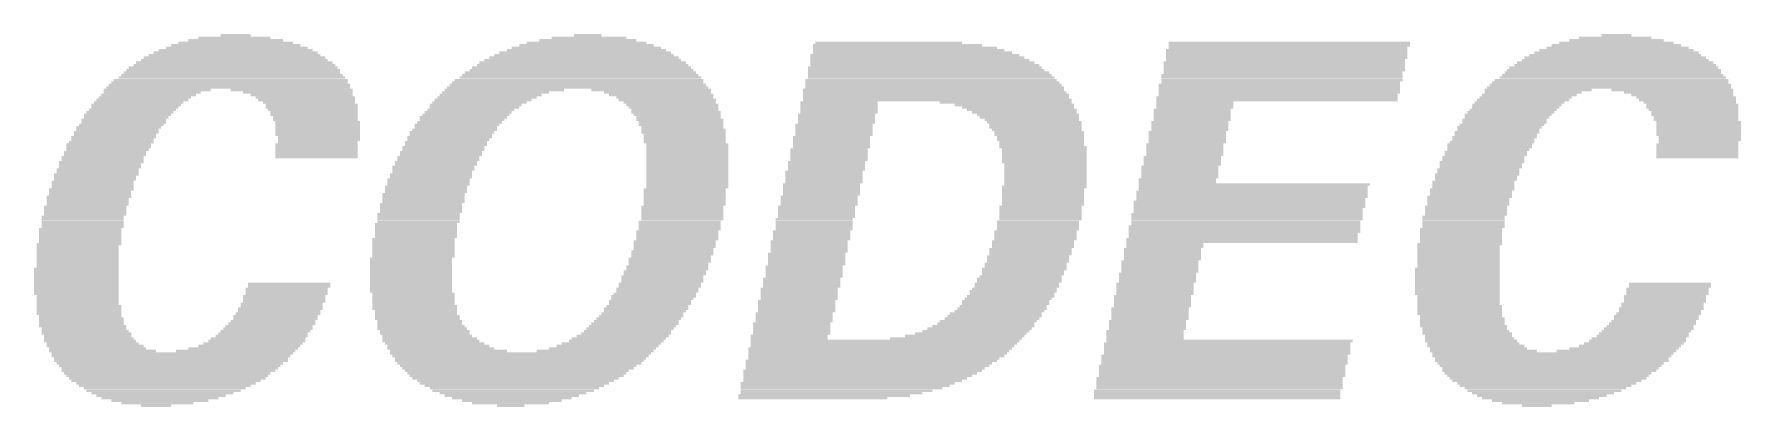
# Model space of a CAD drawing. Extents: x 3 to 114, y 9 to 132.
# Drawn here: x 75.06 to 85.52, y 129.92 to 132.2 of the extents above; entities that cross this region are included whole.
import ezdxf

# ---------------------------------------------------------------- set-up
doc = ezdxf.new("R2010")
doc.units = 0
doc.layers.add('254', color=53, linetype='CONTINUOUS')

# ---------------------------------------------------------------- blocks, each defined once
blk = doc.blocks.new('RECT')
blk.add_solid([(-0.5, -0.5), (0.5, -0.5), (-0.5, 0.5), (0.5, 0.5)])

msp = doc.modelspace()

# ---------------------------------------------------------------- block references
at = {"layer": '254', "yscale": 0.0152}
for p, xscale in [((76.2991, 132.1511), 0.701), ((76.2991, 132.1664), 0.5791), ((76.2914, 132.1816), 0.442), ((76.2991, 132.1968), 0.1829), ((78.4479, 132.1511), 0.7315), ((78.4555, 132.1664), 0.5944), ((78.4631, 132.1816), 0.4572), ((78.4555, 132.1968), 0.1676), ((80.2996, 132.1511), 0.8992), ((82.7532, 132.1511), 1.4783), ((84.7573, 132.1511), 0.701), ((84.7573, 132.1664), 0.5791), ((84.7496, 132.1816), 0.442), ((84.7573, 132.1968), 0.1829), ((76.2914, 132.0444), 1.143), ((76.2914, 132.0597), 1.1125), ((76.2914, 132.0749), 1.0516), ((76.2991, 132.0902), 1.0058), ((76.2991, 132.1054), 0.9449), ((76.3067, 132.1206), 0.8687), ((76.2991, 132.1359), 0.7925), ((78.425, 132.0444), 1.204), ((78.4327, 132.0597), 1.1582), ((78.4327, 132.0749), 1.0973), ((78.4403, 132.0902), 1.0516), ((78.4479, 132.1054), 0.9754), ((78.4479, 132.1206), 0.9144), ((78.4479, 132.1359), 0.823), ((80.4596, 132.0749), 1.2802), ((80.4748, 132.0597), 1.3106), ((80.4901, 132.0444), 1.3411), ((80.3529, 132.1359), 1.0363), ((80.3986, 132.1206), 1.1278), ((80.4215, 132.1054), 1.1735), ((80.4443, 132.0902), 1.2192), ((82.7303, 132.0444), 1.463), ((82.738, 132.1054), 1.4783), ((82.738, 132.0902), 1.4783), ((82.738, 132.0749), 1.4783), ((82.738, 132.0597), 1.4783), ((82.7532, 132.1359), 1.4783), ((82.7456, 132.1206), 1.463), ((84.7496, 132.0444), 1.143), ((84.7496, 132.0597), 1.1125), ((84.7496, 132.0749), 1.0516), ((84.7573, 132.0902), 1.0058), ((84.7573, 132.1054), 0.9449), ((84.7649, 132.1206), 0.8687), ((84.7573, 132.1359), 0.7925), ((76.2762, 131.9378), 1.3868), ((76.2762, 131.953), 1.3564), ((76.2762, 131.9682), 1.3259), ((76.2838, 131.9835), 1.3106), ((76.2838, 131.9987), 1.2802), ((76.2914, 132.014), 1.2344), ((76.2914, 132.0292), 1.204), ((78.4098, 131.9378), 1.4783), ((78.4098, 131.953), 1.4478), ((78.4098, 131.9682), 1.4173), ((78.4174, 131.9835), 1.3716), ((78.4174, 131.9987), 1.3411), ((78.425, 132.014), 1.2954), ((78.425, 132.0292), 1.2649), ((80.5205, 131.9987), 1.4326), ((80.551, 131.953), 1.4935), ((80.5586, 131.9378), 1.5088), ((80.5282, 131.9835), 1.4478), ((80.5434, 131.9682), 1.4783), ((80.5053, 132.0292), 1.3716), ((80.5205, 132.014), 1.4021), ((82.7075, 131.953), 1.4783), ((82.7075, 131.9378), 1.4783), ((82.7227, 132.0292), 1.4783), ((82.7227, 132.014), 1.4783), ((82.7227, 131.9987), 1.4783), ((82.7227, 131.9835), 1.4783), ((82.7151, 131.9682), 1.463), ((84.7344, 131.9378), 1.3868), ((84.7344, 131.953), 1.3564), ((84.7344, 131.9682), 1.3259), ((84.742, 131.9835), 1.3106), ((84.742, 131.9987), 1.2802), ((84.7496, 132.014), 1.2344), ((84.7496, 132.0292), 1.204), ((75.7657, 131.8311), 0.5791), ((75.819, 131.8616), 0.6553), ((75.7885, 131.8463), 0.5944), ((76.2533, 131.8768), 1.4935), ((76.261, 131.892), 1.4783), ((76.261, 131.9073), 1.4478), ((76.2686, 131.9225), 1.4326), ((76.642, 131.8616), 0.7468), ((76.6801, 131.8463), 0.6706), ((76.7029, 131.8311), 0.6248), ((77.8612, 131.8311), 0.6248), ((77.8916, 131.8463), 0.6553), ((77.945, 131.8616), 0.7315), ((78.3946, 131.8768), 1.6002), ((78.3946, 131.892), 1.5697), ((78.3946, 131.9073), 1.5392), ((78.4022, 131.9225), 1.524), ((78.8441, 131.8616), 0.7315), ((78.8822, 131.8463), 0.6553), ((78.9051, 131.8311), 0.6401), ((80.5739, 131.8616), 1.6002), ((80.5815, 131.8463), 1.6154), ((80.5891, 131.8311), 1.6307), ((80.5586, 131.9225), 1.5392), ((80.5739, 131.892), 1.5697), ((80.5815, 131.8768), 1.585), ((80.5663, 131.9073), 1.5545), ((82.6922, 131.892), 1.4783), ((82.6922, 131.8768), 1.4783), ((82.6922, 131.8616), 1.4783), ((82.6922, 131.8463), 1.4783), ((82.6846, 131.8311), 1.463), ((82.7075, 131.9225), 1.4783), ((82.6999, 131.9073), 1.463), ((84.2239, 131.8311), 0.5791), ((84.2772, 131.8616), 0.6553), ((84.2467, 131.8463), 0.5944), ((84.7115, 131.8768), 1.4935), ((84.7192, 131.892), 1.4783), ((84.7192, 131.9073), 1.4478), ((84.7268, 131.9225), 1.4326), ((85.1002, 131.8616), 0.7468), ((85.1383, 131.8463), 0.6706), ((85.1611, 131.8311), 0.6248), ((75.6514, 131.7244), 0.5334), ((75.6666, 131.7396), 0.5334), ((75.6818, 131.7549), 0.5334), ((75.6895, 131.7701), 0.5486), ((75.7047, 131.7854), 0.5486), ((75.7276, 131.8006), 0.5639), ((75.7428, 131.8158), 0.5639), ((76.7258, 131.8158), 0.6096), ((76.7334, 131.8006), 0.5944), ((76.7486, 131.7854), 0.5639), ((76.7639, 131.7701), 0.5639), ((76.7639, 131.7549), 0.5639), ((76.7715, 131.7396), 0.5486), ((76.7791, 131.7244), 0.5334), ((77.724, 131.7244), 0.5334), ((77.7392, 131.7396), 0.5334), ((77.7697, 131.7701), 0.5639), ((77.7621, 131.7549), 0.5486), ((77.7926, 131.7854), 0.5791), ((77.8154, 131.8006), 0.5944), ((77.8383, 131.8158), 0.6096), ((78.928, 131.8158), 0.5944), ((78.9432, 131.8006), 0.5944), ((78.9584, 131.7854), 0.5639), ((78.9737, 131.7701), 0.5639), ((78.9813, 131.7549), 0.5486), ((78.9889, 131.7396), 0.5334), ((78.9965, 131.7244), 0.5486), ((79.9948, 131.7854), 0.4724), ((79.9948, 131.7701), 0.4724), ((79.9948, 131.7549), 0.4724), ((79.9948, 131.7396), 0.4724), ((79.9948, 131.7244), 0.4724), ((80.5967, 131.8006), 1.6459), ((80.5891, 131.8158), 1.6307), ((81.0158, 131.7854), 0.8077), ((81.0692, 131.7701), 0.7315), ((81.092, 131.7549), 0.6858), ((81.1149, 131.7396), 0.6706), ((81.1301, 131.7244), 0.6401), ((82.1588, 131.7396), 0.4724), ((82.1588, 131.7244), 0.4724), ((82.677, 131.8158), 1.4783), ((82.677, 131.8006), 1.4783), ((82.1741, 131.7854), 0.4724), ((82.1741, 131.7701), 0.4724), ((82.1741, 131.7549), 0.4724), ((84.1096, 131.7244), 0.5334), ((84.1248, 131.7396), 0.5334), ((84.14, 131.7549), 0.5334), ((84.1477, 131.7701), 0.5486), ((84.1629, 131.7854), 0.5486), ((84.1858, 131.8006), 0.5639), ((84.201, 131.8158), 0.5639), ((85.184, 131.8158), 0.6096), ((85.1916, 131.8006), 0.5944), ((85.2068, 131.7854), 0.5639), ((85.2221, 131.7701), 0.5639), ((85.2221, 131.7549), 0.5639), ((85.2297, 131.7396), 0.5486), ((85.2373, 131.7244), 0.5334), ((75.5828, 131.633), 0.5182), ((75.5752, 131.6177), 0.5029), ((75.598, 131.6482), 0.5182), ((75.6133, 131.6787), 0.5182), ((75.6133, 131.6634), 0.5182), ((75.6361, 131.7092), 0.5334), ((75.6285, 131.6939), 0.5182), ((76.7791, 131.7092), 0.5334), ((76.7867, 131.6939), 0.5182), ((76.7867, 131.6787), 0.5182), ((76.802, 131.6634), 0.5182), ((76.802, 131.6482), 0.5182), ((76.802, 131.633), 0.5182), ((76.802, 131.6177), 0.5182), ((77.6402, 131.6177), 0.5182), ((77.6554, 131.6482), 0.5182), ((77.6478, 131.633), 0.5029), ((77.6707, 131.6634), 0.5182), ((77.6935, 131.6939), 0.5334), ((77.6859, 131.6787), 0.5182), ((77.7088, 131.7092), 0.5334), ((79.0042, 131.7092), 0.5334), ((79.0118, 131.6939), 0.5182), ((79.0194, 131.6787), 0.5334), ((79.027, 131.6634), 0.5182), ((79.027, 131.6482), 0.5182), ((79.0346, 131.633), 0.5029), ((79.0423, 131.6177), 0.5182), ((79.9643, 131.6482), 0.4724), ((79.9643, 131.633), 0.4724), ((79.9643, 131.6177), 0.4724), ((79.9795, 131.7092), 0.4724), ((79.9795, 131.6939), 0.4724), ((79.9795, 131.6787), 0.4724), ((79.9795, 131.6634), 0.4724), ((81.153, 131.7092), 0.6248), ((81.1606, 131.6939), 0.6096), ((81.1759, 131.6787), 0.5791), ((81.1911, 131.6634), 0.5791), ((81.1987, 131.6482), 0.5639), ((81.1987, 131.633), 0.5639), ((81.2063, 131.6177), 0.5486), ((82.1436, 131.6634), 0.4724), ((82.1436, 131.6482), 0.4724), ((82.1436, 131.633), 0.4724), ((82.1436, 131.6177), 0.4724), ((82.1588, 131.7092), 0.4724), ((82.1588, 131.6939), 0.4724), ((82.1588, 131.6787), 0.4724), ((84.041, 131.633), 0.5182), ((84.0334, 131.6177), 0.5029), ((84.0562, 131.6482), 0.5182), ((84.0715, 131.6787), 0.5182), ((84.0715, 131.6634), 0.5182), ((84.0943, 131.7092), 0.5334), ((84.0867, 131.6939), 0.5182), ((85.2373, 131.7092), 0.5334), ((85.2449, 131.6939), 0.5182), ((85.2449, 131.6787), 0.5182), ((85.2602, 131.6634), 0.5182), ((85.2602, 131.6482), 0.5182), ((85.2602, 131.633), 0.5182), ((85.2602, 131.6177), 0.5182), ((75.5218, 131.5263), 0.5182), ((75.5371, 131.5415), 0.5182), ((75.5523, 131.572), 0.5182), ((75.5447, 131.5568), 0.5029), ((75.5675, 131.6025), 0.5182), ((75.5599, 131.5872), 0.5029), ((76.802, 131.6025), 0.5182), ((76.802, 131.5872), 0.5182), ((76.7944, 131.5263), 0.5029), ((76.8096, 131.572), 0.5029), ((76.8096, 131.5568), 0.5029), ((76.802, 131.5415), 0.4877), ((77.5868, 131.5415), 0.5029), ((77.5868, 131.5263), 0.5029), ((77.6097, 131.572), 0.5182), ((77.6021, 131.5568), 0.5029), ((77.6249, 131.6025), 0.5182), ((77.6173, 131.5872), 0.5029), ((79.0423, 131.6025), 0.5182), ((79.0499, 131.5872), 0.5029), ((79.0499, 131.572), 0.5029), ((79.0499, 131.5568), 0.5029), ((79.0499, 131.5415), 0.5029), ((79.0651, 131.5263), 0.5029), ((79.949, 131.572), 0.4724), ((79.949, 131.5568), 0.4724), ((79.949, 131.5415), 0.4724), ((79.949, 131.5263), 0.4724), ((79.9643, 131.6025), 0.4724), ((79.9643, 131.5872), 0.4724), ((81.2216, 131.6025), 0.5486), ((81.2216, 131.5872), 0.5486), ((81.2292, 131.572), 0.5334), ((81.2292, 131.5568), 0.5334), ((81.2368, 131.5415), 0.5182), ((81.2368, 131.5263), 0.5182), ((82.1131, 131.5263), 0.4724), ((82.1284, 131.6025), 0.4724), ((82.1284, 131.5872), 0.4724), ((82.1284, 131.572), 0.4724), ((82.1284, 131.5568), 0.4724), ((82.1284, 131.5415), 0.4724), ((83.98, 131.5263), 0.5182), ((83.9953, 131.5415), 0.5182), ((84.0105, 131.572), 0.5182), ((84.0029, 131.5568), 0.5029), ((84.0257, 131.6025), 0.5182), ((84.0181, 131.5872), 0.5029), ((85.2602, 131.6025), 0.5182), ((85.2602, 131.5872), 0.5182), ((85.2526, 131.5263), 0.5029), ((85.2678, 131.572), 0.5029), ((85.2678, 131.5568), 0.5029), ((85.2602, 131.5415), 0.4877), ((75.4761, 131.4196), 0.5182), ((75.4837, 131.4501), 0.5029), ((75.4837, 131.4348), 0.5029), ((75.499, 131.4806), 0.5029), ((75.499, 131.4653), 0.5029), ((75.5218, 131.511), 0.5182), ((75.5142, 131.4958), 0.5029), ((76.7944, 131.511), 0.5029), ((76.7944, 131.4958), 0.5029), ((76.7944, 131.4806), 0.5029), ((76.7944, 131.4653), 0.5029), ((76.7944, 131.4501), 0.5029), ((77.5259, 131.4196), 0.5029), ((77.5411, 131.4501), 0.5029), ((77.5411, 131.4348), 0.5029), ((77.5564, 131.4806), 0.5029), ((77.5564, 131.4653), 0.5029), ((77.5716, 131.511), 0.5029), ((77.5716, 131.4958), 0.5029), ((79.0651, 131.511), 0.5029), ((79.0651, 131.4958), 0.5029), ((79.0651, 131.4806), 0.5029), ((79.0651, 131.4653), 0.5029), ((79.0651, 131.4501), 0.5029), ((79.0651, 131.4348), 0.5029), ((79.0651, 131.4196), 0.5029), ((79.9186, 131.4196), 0.4724), ((79.9338, 131.4958), 0.4724), ((79.9338, 131.4806), 0.4724), ((79.9338, 131.4653), 0.4724), ((79.9338, 131.4501), 0.4724), ((79.9338, 131.4348), 0.4724), ((79.949, 131.511), 0.4724), ((81.2444, 131.511), 0.5334), ((81.2521, 131.4958), 0.5182), ((81.2521, 131.4806), 0.5182), ((81.2521, 131.4653), 0.5182), ((81.2521, 131.4501), 0.5182), ((81.2521, 131.4348), 0.5182), ((81.2521, 131.4196), 0.5182), ((82.0979, 131.4501), 0.4724), ((82.0979, 131.4348), 0.4724), ((82.0979, 131.4196), 0.4724), ((82.1131, 131.511), 0.4724), ((82.1131, 131.4958), 0.4724), ((82.1131, 131.4806), 0.4724), ((82.1131, 131.4653), 0.4724), ((83.9343, 131.4196), 0.5182), ((83.9419, 131.4501), 0.5029), ((83.9419, 131.4348), 0.5029), ((83.9572, 131.4806), 0.5029), ((83.9572, 131.4653), 0.5029), ((83.98, 131.511), 0.5182), ((83.9724, 131.4958), 0.5029), ((85.2526, 131.511), 0.5029), ((85.2526, 131.4958), 0.5029), ((85.2526, 131.4806), 0.5029), ((85.2526, 131.4653), 0.5029), ((85.2526, 131.4501), 0.5029), ((75.4456, 131.3434), 0.5182), ((75.438, 131.3282), 0.5029), ((75.438, 131.3129), 0.5029), ((75.4532, 131.3739), 0.5029), ((75.4532, 131.3586), 0.5029), ((75.4685, 131.4044), 0.5029), ((75.4685, 131.3891), 0.5029), ((77.4802, 131.3129), 0.5029), ((77.4954, 131.3434), 0.5029), ((77.4954, 131.3282), 0.5029), ((77.5106, 131.3891), 0.5029), ((77.5106, 131.3739), 0.5029), ((77.503, 131.3586), 0.4877), ((77.5259, 131.4044), 0.5029), ((79.0651, 131.4044), 0.5029), ((79.0651, 131.3891), 0.5029), ((79.0651, 131.3739), 0.5029), ((79.0651, 131.3586), 0.5029), ((79.0651, 131.3434), 0.5029), ((79.0651, 131.3282), 0.5029), ((79.0651, 131.3129), 0.5029), ((79.9033, 131.3586), 0.4724), ((79.9033, 131.3434), 0.4724), ((79.9033, 131.3282), 0.4724), ((79.9033, 131.3129), 0.4724), ((79.9186, 131.4044), 0.4724), ((79.9186, 131.3891), 0.4724), ((79.9186, 131.3739), 0.4724), ((81.2597, 131.4044), 0.5029), ((81.2597, 131.3891), 0.5029), ((81.2597, 131.3739), 0.5029), ((81.2597, 131.3586), 0.5029), ((81.2597, 131.3434), 0.5029), ((81.2597, 131.3282), 0.5029), ((81.2597, 131.3129), 0.5029), ((82.0674, 131.3129), 0.4724), ((82.0826, 131.3891), 0.4724), ((82.0826, 131.3739), 0.4724), ((82.0826, 131.3586), 0.4724), ((82.0826, 131.3434), 0.4724), ((82.0826, 131.3282), 0.4724), ((82.0979, 131.4044), 0.4724), ((83.9038, 131.3434), 0.5182), ((83.8962, 131.3282), 0.5029), ((83.8962, 131.3129), 0.5029), ((83.9114, 131.3739), 0.5029), ((83.9114, 131.3586), 0.5029), ((83.9267, 131.4044), 0.5029), ((83.9267, 131.3891), 0.5029), ((75.3999, 131.2062), 0.5182), ((75.4151, 131.252), 0.5182), ((75.4075, 131.2367), 0.5029), ((75.4075, 131.2215), 0.5029), ((75.4228, 131.2977), 0.5029), ((75.4228, 131.2824), 0.5029), ((75.4228, 131.2672), 0.5029), ((77.4497, 131.2215), 0.5029), ((77.4497, 131.2062), 0.5029), ((77.4649, 131.2672), 0.5029), ((77.4649, 131.252), 0.5029), ((77.4649, 131.2367), 0.5029), ((77.4802, 131.2977), 0.5029), ((77.4802, 131.2824), 0.5029), ((79.0499, 131.252), 0.5029), ((79.0499, 131.2367), 0.5029), ((79.0499, 131.2215), 0.5029), ((79.0499, 131.2062), 0.5029), ((79.0651, 131.2977), 0.5029), ((79.0651, 131.2824), 0.5029), ((79.0651, 131.2672), 0.5029), ((79.8728, 131.2062), 0.4724), ((79.8881, 131.2824), 0.4724), ((79.8881, 131.2672), 0.4724), ((79.8881, 131.252), 0.4724), ((79.8881, 131.2367), 0.4724), ((79.8881, 131.2215), 0.4724), ((79.9033, 131.2977), 0.4724), ((81.2444, 131.252), 0.5029), ((81.2444, 131.2367), 0.5029), ((81.2444, 131.2215), 0.5029), ((81.2444, 131.2062), 0.5029), ((81.2521, 131.2672), 0.5182), ((81.2597, 131.2977), 0.5029), ((81.2597, 131.2824), 0.5029), ((82.5246, 131.2367), 1.4173), ((82.5246, 131.2215), 1.4173), ((82.5246, 131.2062), 1.4173), ((82.5398, 131.2824), 1.4173), ((82.0674, 131.2977), 0.4724), ((82.5322, 131.2672), 1.4021), ((82.5322, 131.252), 1.4021), ((83.8581, 131.2062), 0.5182), ((83.8733, 131.252), 0.5182), ((83.8657, 131.2367), 0.5029), ((83.8657, 131.2215), 0.5029), ((83.881, 131.2977), 0.5029), ((83.881, 131.2824), 0.5029), ((83.881, 131.2672), 0.5029), ((75.377, 131.1453), 0.5029), ((75.377, 131.13), 0.5029), ((75.377, 131.1148), 0.5029), ((75.377, 131.0996), 0.5029), ((75.3923, 131.191), 0.5029), ((75.3923, 131.1758), 0.5029), ((75.3923, 131.1605), 0.5029), ((77.4192, 131.0996), 0.5029), ((77.4344, 131.1605), 0.5029), ((77.4344, 131.1453), 0.5029), ((77.4344, 131.13), 0.5029), ((77.4344, 131.1148), 0.5029), ((77.4497, 131.191), 0.5029), ((77.4497, 131.1758), 0.5029), ((79.0346, 131.1453), 0.5029), ((79.0346, 131.13), 0.5029), ((79.0346, 131.1148), 0.5029), ((79.0346, 131.0996), 0.5029), ((79.0499, 131.191), 0.5029), ((79.0499, 131.1758), 0.5029), ((79.0499, 131.1605), 0.5029), ((79.8576, 131.1453), 0.4724), ((79.8576, 131.13), 0.4724), ((79.8576, 131.1148), 0.4724), ((79.8576, 131.0996), 0.4724), ((79.8728, 131.191), 0.4724), ((79.8728, 131.1758), 0.4724), ((79.8728, 131.1605), 0.4724), ((81.2292, 131.1453), 0.5029), ((81.2292, 131.13), 0.5029), ((81.2292, 131.1148), 0.5029), ((81.2292, 131.0996), 0.5029), ((81.2444, 131.191), 0.5029), ((81.2444, 131.1758), 0.5029), ((81.2444, 131.1605), 0.5029), ((82.4941, 131.0996), 1.4173), ((82.5094, 131.1758), 1.4173), ((82.5094, 131.1605), 1.4173), ((82.5094, 131.1453), 1.4173), ((82.5017, 131.13), 1.4021), ((82.5017, 131.1148), 1.4021), ((82.517, 131.191), 1.4021), ((83.8352, 131.1453), 0.5029), ((83.8352, 131.13), 0.5029), ((83.8352, 131.1148), 0.5029), ((83.8352, 131.0996), 0.5029), ((83.8505, 131.191), 0.5029), ((83.8505, 131.1758), 0.5029), ((83.8505, 131.1605), 0.5029), ((75.3466, 131.0081), 0.5029), ((75.3466, 130.9929), 0.5029), ((75.3618, 131.0843), 0.5029), ((75.3618, 131.0691), 0.5029), ((75.3618, 131.0538), 0.5029), ((75.3618, 131.0386), 0.5029), ((75.3618, 131.0234), 0.5029), ((77.404, 131.0386), 0.5029), ((77.404, 131.0234), 0.5029), ((77.404, 131.0081), 0.5029), ((77.404, 130.9929), 0.5029), ((77.4192, 131.0843), 0.5029), ((77.4192, 131.0691), 0.5029), ((77.4192, 131.0538), 0.5029), ((79.0042, 130.9929), 0.5029), ((79.0194, 131.0538), 0.5029), ((79.0194, 131.0386), 0.5029), ((79.0194, 131.0234), 0.5029), ((79.0194, 131.0081), 0.5029), ((79.0346, 131.0843), 0.5029), ((79.0346, 131.0691), 0.5029), ((79.8271, 130.9929), 0.4724), ((79.8424, 131.0691), 0.4724), ((79.8424, 131.0538), 0.4724), ((79.8424, 131.0386), 0.4724), ((79.8424, 131.0234), 0.4724), ((79.8424, 131.0081), 0.4724), ((79.8576, 131.0843), 0.4724), ((81.1987, 130.9929), 0.5029), ((81.214, 131.0538), 0.5029), ((81.214, 131.0386), 0.5029), ((81.214, 131.0234), 0.5029), ((81.214, 131.0081), 0.5029), ((81.2292, 131.0843), 0.5029), ((81.2292, 131.0691), 0.5029), ((82.4789, 131.0234), 1.4173), ((82.4789, 131.0081), 1.4173), ((82.4789, 130.9929), 1.4173), ((82.4941, 131.0843), 1.4173), ((82.4941, 131.0691), 1.4173), ((82.4865, 131.0538), 1.4021), ((82.4865, 131.0386), 1.4021), ((83.8048, 131.0081), 0.5029), ((83.8048, 130.9929), 0.5029), ((83.82, 131.0843), 0.5029), ((83.82, 131.0691), 0.5029), ((83.82, 131.0538), 0.5029), ((83.82, 131.0386), 0.5029), ((83.82, 131.0234), 0.5029), ((75.3389, 130.9167), 0.5182), ((75.3313, 130.9014), 0.5029), ((75.3313, 130.8862), 0.5029), ((75.3466, 130.9776), 0.5029), ((75.3466, 130.9624), 0.5029), ((75.3466, 130.9472), 0.5029), ((75.3466, 130.9319), 0.5029), ((77.3887, 130.9472), 0.5029), ((77.3887, 130.9319), 0.5029), ((77.3887, 130.9167), 0.5029), ((77.3887, 130.9014), 0.5029), ((77.3887, 130.8862), 0.5029), ((77.404, 130.9776), 0.5029), ((77.404, 130.9624), 0.5029), ((78.9889, 130.9319), 0.5029), ((78.9889, 130.9167), 0.5029), ((78.9889, 130.9014), 0.5029), ((78.9813, 130.8862), 0.4877), ((79.0042, 130.9776), 0.5029), ((79.0042, 130.9624), 0.5029), ((79.0042, 130.9472), 0.5029), ((79.8119, 130.9319), 0.4724), ((79.8119, 130.9167), 0.4724), ((79.8119, 130.9014), 0.4724), ((79.8119, 130.8862), 0.4724), ((79.8271, 130.9776), 0.4724), ((79.8271, 130.9624), 0.4724), ((79.8271, 130.9472), 0.4724), ((81.1682, 130.8862), 0.5029), ((81.1835, 130.9319), 0.5029), ((81.1835, 130.9167), 0.5029), ((81.1835, 130.9014), 0.5029), ((81.1987, 130.9776), 0.5029), ((81.1987, 130.9624), 0.5029), ((81.1987, 130.9472), 0.5029), ((81.976, 130.8862), 0.4724), ((82.4636, 130.9472), 1.4173), ((82.4636, 130.9319), 1.4173), ((81.9912, 130.9167), 0.4724), ((81.9912, 130.9014), 0.4724), ((82.4713, 130.9776), 1.4021), ((82.4713, 130.9624), 1.4021), ((83.7971, 130.9167), 0.5182), ((83.7895, 130.9014), 0.5029), ((83.7895, 130.8862), 0.5029), ((83.8048, 130.9776), 0.5029), ((83.8048, 130.9624), 0.5029), ((83.8048, 130.9472), 0.5029), ((83.8048, 130.9319), 0.5029), ((75.3313, 130.871), 0.5029), ((75.3313, 130.8557), 0.5029), ((75.3313, 130.8405), 0.5029), ((75.3313, 130.8252), 0.5029), ((75.3313, 130.81), 0.5029), ((75.3313, 130.7948), 0.5029), ((77.3735, 130.8252), 0.5029), ((77.3735, 130.81), 0.5029), ((77.3735, 130.7948), 0.5029), ((77.3887, 130.871), 0.5029), ((77.3887, 130.8557), 0.5029), ((77.3887, 130.8405), 0.5029), ((78.9584, 130.8252), 0.5029), ((78.9584, 130.81), 0.5029), ((78.9508, 130.7948), 0.4877), ((78.9737, 130.871), 0.5029), ((78.9737, 130.8557), 0.5029), ((78.9661, 130.8405), 0.4877), ((79.7966, 130.8557), 0.4724), ((79.7966, 130.8405), 0.4724), ((79.7966, 130.8252), 0.4724), ((79.7966, 130.81), 0.4724), ((79.7966, 130.7948), 0.4724), ((79.8119, 130.871), 0.4724), ((81.1378, 130.7948), 0.5029), ((81.153, 130.8405), 0.5029), ((81.153, 130.8252), 0.5029), ((81.153, 130.81), 0.5029), ((81.1682, 130.871), 0.5029), ((81.1682, 130.8557), 0.5029), ((81.9607, 130.81), 0.4724), ((81.9607, 130.7948), 0.4724), ((81.976, 130.871), 0.4724), ((81.976, 130.8557), 0.4724), ((81.976, 130.8405), 0.4724), ((81.976, 130.8252), 0.4724), ((83.7895, 130.871), 0.5029), ((83.7895, 130.8557), 0.5029), ((83.7895, 130.8405), 0.5029), ((83.7895, 130.8252), 0.5029), ((83.7895, 130.81), 0.5029), ((83.7895, 130.7948), 0.5029), ((75.3237, 130.7643), 0.5182), ((75.3237, 130.749), 0.5182), ((75.3237, 130.7338), 0.5182), ((75.3237, 130.7186), 0.5182), ((75.3237, 130.7033), 0.5182), ((75.3237, 130.6881), 0.5182), ((75.3313, 130.7795), 0.5029), ((77.3735, 130.7795), 0.5029), ((77.3735, 130.7643), 0.5029), ((77.3735, 130.749), 0.5029), ((77.3735, 130.7338), 0.5029), ((77.3735, 130.7186), 0.5029), ((77.3735, 130.7033), 0.5029), ((77.3735, 130.6881), 0.5029), ((78.9127, 130.7186), 0.5029), ((78.9127, 130.7033), 0.5029), ((78.9127, 130.6881), 0.5029), ((78.928, 130.749), 0.5029), ((78.928, 130.7338), 0.5029), ((78.9432, 130.7795), 0.5029), ((78.9432, 130.7643), 0.5029), ((79.7662, 130.7033), 0.4724), ((79.7662, 130.6881), 0.4724), ((79.7814, 130.7795), 0.4724), ((79.7814, 130.7643), 0.4724), ((79.7814, 130.749), 0.4724), ((79.7814, 130.7338), 0.4724), ((79.7814, 130.7186), 0.4724), ((81.0997, 130.7033), 0.5182), ((81.0997, 130.6881), 0.5182), ((81.1073, 130.7186), 0.5029), ((81.1301, 130.7643), 0.5182), ((81.1225, 130.749), 0.5029), ((81.1225, 130.7338), 0.5029), ((81.1378, 130.7795), 0.5029), ((81.9455, 130.7338), 0.4724), ((81.9455, 130.7186), 0.4724), ((81.9455, 130.7033), 0.4724), ((81.9455, 130.6881), 0.4724), ((81.9607, 130.7795), 0.4724), ((81.9607, 130.7643), 0.4724), ((81.9607, 130.749), 0.4724), ((83.7819, 130.7643), 0.5182), ((83.7819, 130.749), 0.5182), ((83.7819, 130.7338), 0.5182), ((83.7819, 130.7186), 0.5182), ((83.7819, 130.7033), 0.5182), ((83.7819, 130.6881), 0.5182), ((83.7895, 130.7795), 0.5029), ((75.3237, 130.6728), 0.5182), ((75.3237, 130.6576), 0.5182), ((75.3237, 130.6424), 0.5182), ((75.3237, 130.6271), 0.5182), ((75.3237, 130.6119), 0.5182), ((75.3313, 130.5966), 0.5029), ((75.3313, 130.5814), 0.5029), ((76.5962, 130.5966), 0.5029), ((76.5962, 130.5814), 0.5029), ((76.6115, 130.6424), 0.5029), ((76.6115, 130.6271), 0.5029), ((76.6115, 130.6119), 0.5029), ((76.6267, 130.6728), 0.5029), ((76.6267, 130.6576), 0.5029), ((77.3735, 130.6728), 0.5029), ((77.3735, 130.6576), 0.5029), ((77.3735, 130.6424), 0.5029), ((77.3735, 130.6271), 0.5029), ((77.3887, 130.6119), 0.5029), ((77.3887, 130.5966), 0.5029), ((77.3887, 130.5814), 0.5029), ((78.8594, 130.5966), 0.5182), ((78.8518, 130.5814), 0.5029), ((78.867, 130.6119), 0.5029), ((78.8822, 130.6424), 0.5029), ((78.8822, 130.6271), 0.5029), ((78.8975, 130.6728), 0.5029), ((78.8975, 130.6576), 0.5029), ((79.7509, 130.6424), 0.4724), ((79.7509, 130.6271), 0.4724), ((79.7509, 130.6119), 0.4724), ((79.7509, 130.5966), 0.4724), ((79.7509, 130.5814), 0.4724), ((79.7662, 130.6728), 0.4724), ((79.7662, 130.6576), 0.4724), ((81.0311, 130.5814), 0.5334), ((81.0463, 130.5966), 0.5334), ((81.0539, 130.6119), 0.5182), ((81.0616, 130.6271), 0.5334), ((81.0692, 130.6424), 0.5182), ((81.0844, 130.6728), 0.5182), ((81.0844, 130.6576), 0.5182), ((81.915, 130.5966), 0.4724), ((81.915, 130.5814), 0.4724), ((81.9302, 130.6728), 0.4724), ((81.9302, 130.6576), 0.4724), ((81.9302, 130.6424), 0.4724), ((81.9302, 130.6271), 0.4724), ((81.9302, 130.6119), 0.4724), ((83.7819, 130.6728), 0.5182), ((83.7819, 130.6576), 0.5182), ((83.7819, 130.6424), 0.5182), ((83.7819, 130.6271), 0.5182), ((83.7819, 130.6119), 0.5182), ((83.7895, 130.5966), 0.5029), ((83.7895, 130.5814), 0.5029), ((85.0544, 130.5966), 0.5029), ((85.0544, 130.5814), 0.5029), ((85.0697, 130.6424), 0.5029), ((85.0697, 130.6271), 0.5029), ((85.0697, 130.6119), 0.5029), ((85.0849, 130.6728), 0.5029), ((85.0849, 130.6576), 0.5029), ((75.3313, 130.5662), 0.5029), ((75.3313, 130.5509), 0.5029), ((75.3389, 130.5357), 0.5182), ((75.3389, 130.5204), 0.5182), ((75.3389, 130.5052), 0.5182), ((75.3389, 130.49), 0.5182), ((75.3466, 130.4747), 0.5029), ((76.5429, 130.4747), 0.5182), ((76.5581, 130.49), 0.5182), ((76.5734, 130.5204), 0.5182), ((76.5658, 130.5052), 0.5029), ((76.581, 130.5509), 0.5029), ((76.581, 130.5357), 0.5029), ((76.5962, 130.5662), 0.5029), ((77.3887, 130.5662), 0.5029), ((77.3887, 130.5509), 0.5029), ((77.3963, 130.5357), 0.5182), ((77.3963, 130.5204), 0.5182), ((77.404, 130.5052), 0.5029), ((77.404, 130.49), 0.5029), ((77.4116, 130.4747), 0.5182), ((78.7832, 130.4747), 0.5182), ((78.7908, 130.49), 0.5029), ((78.806, 130.5052), 0.5029), ((78.8137, 130.5204), 0.5182), ((78.8213, 130.5357), 0.5029), ((78.8365, 130.5662), 0.5029), ((78.8365, 130.5509), 0.5029), ((79.7204, 130.49), 0.4724), ((79.7204, 130.4747), 0.4724), ((79.7357, 130.5662), 0.4724), ((79.7357, 130.5509), 0.4724), ((79.7357, 130.5357), 0.4724), ((79.7357, 130.5204), 0.4724), ((79.7357, 130.5052), 0.4724), ((80.9473, 130.4747), 0.5791), ((80.9549, 130.49), 0.5639), ((80.9777, 130.5052), 0.5486), ((80.993, 130.5204), 0.5486), ((81.0006, 130.5357), 0.5334), ((81.0158, 130.5662), 0.5334), ((81.0158, 130.5509), 0.5334), ((81.8998, 130.5204), 0.4724), ((81.8998, 130.5052), 0.4724), ((81.8998, 130.49), 0.4724), ((81.8998, 130.4747), 0.4724), ((81.915, 130.5662), 0.4724), ((81.915, 130.5509), 0.4724), ((81.915, 130.5357), 0.4724), ((83.7895, 130.5662), 0.5029), ((83.7895, 130.5509), 0.5029), ((83.7971, 130.5357), 0.5182), ((83.7971, 130.5204), 0.5182), ((83.7971, 130.5052), 0.5182), ((83.7971, 130.49), 0.5182), ((83.8048, 130.4747), 0.5029), ((85.0011, 130.4747), 0.5182), ((85.0163, 130.49), 0.5182), ((85.0316, 130.5204), 0.5182), ((85.024, 130.5052), 0.5029), ((85.0392, 130.5509), 0.5029), ((85.0392, 130.5357), 0.5029), ((85.0544, 130.5662), 0.5029), ((75.3542, 130.4595), 0.5182), ((75.3542, 130.4442), 0.5182), ((75.3542, 130.429), 0.5182), ((75.3618, 130.4138), 0.5334), ((75.3694, 130.3985), 0.5182), ((75.377, 130.3833), 0.5334), ((75.3847, 130.368), 0.5486), ((76.4667, 130.368), 0.5486), ((76.4819, 130.3833), 0.5486), ((76.4972, 130.3985), 0.5486), ((76.5048, 130.4138), 0.5334), ((76.52, 130.429), 0.5334), ((76.5277, 130.4442), 0.5182), ((76.5429, 130.4595), 0.5182), ((77.4116, 130.4595), 0.5182), ((77.4268, 130.4442), 0.5182), ((77.4268, 130.429), 0.5182), ((77.4344, 130.4138), 0.5334), ((77.4421, 130.3985), 0.5486), ((77.4573, 130.3833), 0.5486), ((77.4573, 130.368), 0.5486), ((78.6917, 130.368), 0.5486), ((78.6994, 130.3833), 0.5334), ((78.7146, 130.3985), 0.5334), ((78.7298, 130.4138), 0.5334), ((78.7451, 130.429), 0.5334), ((78.7527, 130.4442), 0.5182), ((78.7679, 130.4595), 0.5182), ((79.7052, 130.429), 0.4724), ((79.7052, 130.4138), 0.4724), ((79.7052, 130.3985), 0.4724), ((79.7052, 130.3833), 0.4724), ((79.7052, 130.368), 0.4724), ((79.7204, 130.4595), 0.4724), ((79.7204, 130.4442), 0.4724), ((80.8025, 130.368), 0.6858), ((80.833, 130.3833), 0.6553), ((80.8558, 130.3985), 0.6401), ((80.8787, 130.4138), 0.6248), ((80.8939, 130.429), 0.5944), ((80.9092, 130.4442), 0.5944), ((80.932, 130.4595), 0.5791), ((81.8693, 130.3833), 0.4724), ((81.8693, 130.368), 0.4724), ((81.8845, 130.4442), 0.4724), ((81.8845, 130.429), 0.4724), ((81.8845, 130.4138), 0.4724), ((81.8845, 130.3985), 0.4724), ((81.8998, 130.4595), 0.4724), ((83.8124, 130.4595), 0.5182), ((83.8124, 130.4442), 0.5182), ((83.8124, 130.429), 0.5182), ((83.82, 130.4138), 0.5334), ((83.8276, 130.3985), 0.5182), ((83.8352, 130.3833), 0.5334), ((83.8429, 130.368), 0.5486), ((84.9249, 130.368), 0.5486), ((84.9401, 130.3833), 0.5486), ((84.9554, 130.3985), 0.5486), ((84.963, 130.4138), 0.5334), ((84.9782, 130.429), 0.5334), ((84.9859, 130.4442), 0.5182), ((85.0011, 130.4595), 0.5182), ((75.3923, 130.3528), 0.5334), ((75.3999, 130.3376), 0.5486), ((75.4075, 130.3223), 0.5639), ((75.438, 130.2918), 0.5944), ((75.4228, 130.3071), 0.5639), ((75.4532, 130.2766), 0.5944), ((75.4837, 130.2614), 0.6553), ((76.2991, 130.2614), 0.7315), ((76.3448, 130.2766), 0.6706), ((76.3829, 130.2918), 0.6248), ((76.4057, 130.3071), 0.6096), ((76.4286, 130.3223), 0.5944), ((76.4362, 130.3376), 0.5791), ((76.4591, 130.3528), 0.5639), ((77.4725, 130.3528), 0.5486), ((77.4878, 130.3376), 0.5791), ((77.4954, 130.3223), 0.5944), ((77.5183, 130.3071), 0.6096), ((77.5411, 130.2918), 0.6248), ((77.5564, 130.2766), 0.6553), ((77.6021, 130.2614), 0.7163), ((78.5012, 130.2614), 0.7163), ((78.547, 130.2766), 0.6553), ((78.5774, 130.2918), 0.6248), ((78.6003, 130.3071), 0.6096), ((78.6308, 130.3223), 0.5791), ((78.646, 130.3376), 0.5791), ((78.6689, 130.3528), 0.5639), ((80.2462, 130.2766), 1.6154), ((80.2386, 130.2614), 1.6002), ((80.2767, 130.3223), 1.6459), ((80.2691, 130.3071), 1.6307), ((79.69, 130.3528), 0.4724), ((79.69, 130.3376), 0.4724), ((80.2615, 130.2918), 1.6154), ((80.711, 130.3376), 0.8077), ((80.7644, 130.3528), 0.7315), ((82.3722, 130.3071), 1.5088), ((82.3722, 130.2918), 1.5088), ((82.3722, 130.2766), 1.5088), ((82.3722, 130.2614), 1.5088), ((82.3874, 130.3223), 1.5088), ((81.8693, 130.3528), 0.4724), ((81.8693, 130.3376), 0.4724), ((83.8505, 130.3528), 0.5334), ((83.8581, 130.3376), 0.5486), ((83.8657, 130.3223), 0.5639), ((83.8962, 130.2918), 0.5944), ((83.881, 130.3071), 0.5639), ((83.9114, 130.2766), 0.5944), ((83.9419, 130.2614), 0.6553), ((84.7573, 130.2614), 0.7315), ((84.803, 130.2766), 0.6706), ((84.8411, 130.2918), 0.6248), ((84.8639, 130.3071), 0.6096), ((84.8868, 130.3223), 0.5944), ((84.8944, 130.3376), 0.5791), ((84.9173, 130.3528), 0.5639), ((75.9104, 130.2461), 1.4783), ((75.9028, 130.2309), 1.463), ((75.9028, 130.2156), 1.4326), ((75.9028, 130.2004), 1.4326), ((75.8952, 130.1852), 1.3868), ((75.8952, 130.1699), 1.3564), ((75.8952, 130.1547), 1.3259), ((78.044, 130.2461), 1.6002), ((78.044, 130.2309), 1.5697), ((78.044, 130.2156), 1.5392), ((78.0364, 130.2004), 1.524), ((78.0364, 130.1852), 1.4935), ((78.0288, 130.1699), 1.4478), ((78.0288, 130.1547), 1.4173), ((80.1776, 130.1852), 1.5088), ((80.17, 130.1699), 1.4935), ((80.1929, 130.2004), 1.5392), ((80.1548, 130.1547), 1.463), ((80.231, 130.2461), 1.585), ((80.2234, 130.2309), 1.5697), ((80.2081, 130.2156), 1.5392), ((82.3417, 130.1699), 1.5088), ((82.3417, 130.1547), 1.5088), ((82.357, 130.2309), 1.5088), ((82.357, 130.2156), 1.5088), ((82.357, 130.2004), 1.5088), ((82.357, 130.1852), 1.5088), ((82.3722, 130.2461), 1.5088), ((84.3686, 130.2461), 1.4783), ((84.361, 130.2309), 1.463), ((84.361, 130.2156), 1.4326), ((84.361, 130.2004), 1.4326), ((84.3534, 130.1852), 1.3868), ((84.3534, 130.1699), 1.3564), ((84.3534, 130.1547), 1.3259), ((75.8876, 130.1394), 1.3106), ((75.88, 130.1242), 1.2649), ((75.88, 130.109), 1.2344), ((75.88, 130.0937), 1.204), ((75.8723, 130.0785), 1.1582), ((75.8723, 130.0632), 1.0973), ((78.0212, 130.1394), 1.3716), ((78.0212, 130.1242), 1.3411), ((78.0212, 130.109), 1.3106), ((78.0136, 130.0937), 1.2649), ((78.0136, 130.0785), 1.204), ((78.0059, 130.0632), 1.1582), ((80.0481, 130.0632), 1.3106), ((80.1395, 130.1394), 1.463), ((80.1243, 130.1242), 1.4326), ((80.0938, 130.0937), 1.3716), ((80.0786, 130.0785), 1.3411), ((80.1091, 130.109), 1.4021), ((82.3265, 130.0937), 1.5088), ((82.3265, 130.0785), 1.5088), ((82.3265, 130.0632), 1.5088), ((82.3417, 130.1394), 1.5088), ((82.3417, 130.1242), 1.5088), ((82.3417, 130.109), 1.5088), ((84.3458, 130.1394), 1.3106), ((84.3382, 130.1242), 1.2649), ((84.3382, 130.109), 1.2344), ((84.3382, 130.0937), 1.204), ((84.3305, 130.0785), 1.1582), ((84.3305, 130.0632), 1.0973), ((75.8647, 130.048), 1.0516), ((75.8647, 130.0328), 0.9906), ((75.8571, 130.0175), 0.9449), ((75.8495, 130.0023), 0.8687), ((75.8419, 129.987), 0.7925), ((75.8342, 129.9718), 0.7163), ((75.8342, 129.9566), 0.5944), ((78.0059, 130.048), 1.0973), ((78.0059, 130.0328), 1.0363), ((77.9983, 130.0175), 0.9906), ((77.9983, 130.0023), 0.8992), ((77.9907, 129.987), 0.823), ((77.9907, 129.9718), 0.7315), ((77.9907, 129.9566), 0.6096), ((79.9033, 129.987), 1.0516), ((79.8347, 129.9718), 0.9144), ((79.949, 130.0023), 1.1125), ((80.0329, 130.048), 1.2802), ((80.01, 130.0328), 1.2344), ((79.9795, 130.0175), 1.1735), ((82.3112, 130.0175), 1.5088), ((82.3112, 130.0023), 1.5088), ((82.3112, 129.987), 1.5088), ((82.3112, 129.9718), 1.5088), ((82.3265, 130.048), 1.5088), ((82.3265, 130.0328), 1.5088), ((84.3229, 130.048), 1.0516), ((84.3229, 130.0328), 0.9906), ((84.3153, 130.0175), 0.9449), ((84.3077, 130.0023), 0.8687), ((84.3001, 129.987), 0.7925), ((84.2924, 129.9718), 0.7163), ((84.2924, 129.9566), 0.5944), ((75.819, 129.9413), 0.442), ((75.8114, 129.9261), 0.1829), ((77.9831, 129.9413), 0.4724), ((77.9831, 129.9261), 0.1676), ((84.2772, 129.9413), 0.442), ((84.2696, 129.9261), 0.1829)]:
    msp.add_blockref('RECT', p, dxfattribs=dict(at, xscale=xscale))

doc.saveas('drawing.dxf')
